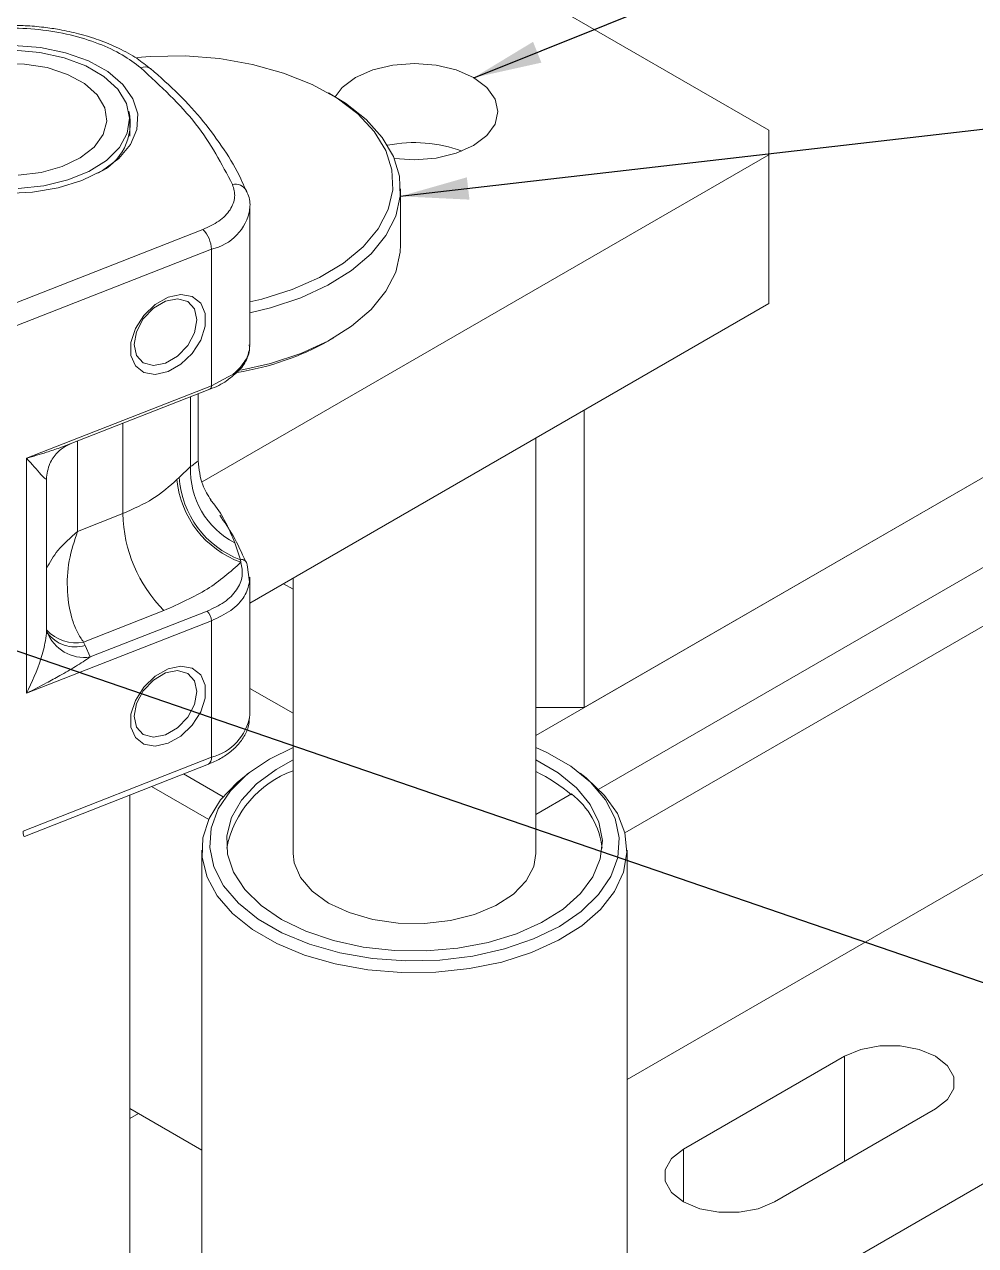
# Model space of a CAD drawing. Header units: millimetres. Extents: x 29 to 2500, y -68 to 1852.
# Drawn here: x 678.7 to 741.3, y 1364.6 to 1445.1 of the extents above; entities that cross this region are included whole.
import ezdxf

# ---------------------------------------------------------------- set-up
doc = ezdxf.new("R2010")
doc.units = ezdxf.units.MM
doc.header["$LTSCALE"] = 6
doc.layers.add('12', color=4, linetype='Continuous')
doc.dimstyles.new('SLDDIMSTYLE4', dxfattribs={"dimtxt": 0.18, "dimasz": 4.5, "dimexe": 0, "dimexo": 0.0625, "dimgap": 0, "dimtad": 0, "dimtih": 1, "dimtoh": 1, "dimdec": 0, "dimrnd": 1e-09, "dimzin": 0, "dimdsep": 46, "dimtxsty": 'Standard', "dimsah": 1, "dimcen": 0.09, "dimadec": 0, "dimazin": 0, "dimtfac": 4.5, "dimtdec": 0, "dimtofl": 0, "dimtmove": 0, "dimatfit": 3, "dimfxl": 0, "dimfrac": 2, "dimtolj": 1, "dimtzin": 0, "dimarcsym": 0})

msp = doc.modelspace()

# ---------------------------------------------------------------- linework, layer by layer
at = {"color": 7, "linetype": 'Continuous', "lineweight": 18}
for p, q in [((727.718, 1438.101), (707.919, 1449.531)), ((699.082, 1440.346), (698.729, 1440.55)), ((685.626, 1437.713), (685.626, 1438.809)), ((727.718, 1436.468), (727.718, 1438.101)), ((690.398, 1414.923), (727.718, 1436.468)), ((727.718, 1426.67), (727.718, 1436.468)), ((776.367, 1435.15), (712.384, 1398.214)), ((703.474, 1430.549), (703.474, 1434.224)), ((693.543, 1432.913), (693.546, 1433.024)), ((693.546, 1423.926), (693.546, 1433.024)), ((690.444, 1431.549), (665.633, 1421.814)), ((716.525, 1394.684), (781.494, 1432.19)), ((715.556, 1400.053), (769.296, 1431.077)), ((666.195, 1420.52), (691.007, 1430.255)), ((691.007, 1430.255), (691.007, 1421.259)), ((703.451, 1430.067), (703.474, 1430.549)), ((783.792, 1429.639), (718.244, 1391.799)), ((693.546, 1406.942), (727.718, 1426.67)), ((698.729, 1424.223), (699.082, 1424.427)), ((693.519, 1423.78), (693.545, 1423.893)), ((691.007, 1421.259), (692.124, 1421.851)), ((691.007, 1421.259), (678.835, 1416.484)), ((681.714, 1417.425), (690.908, 1421.032)), ((689.64, 1420.535), (689.64, 1415.93)), ((690.137, 1416.307), (690.137, 1420.73)), ((715.556, 1419.648), (715.556, 1400.053)), ((685.169, 1418.781), (685.169, 1412.832)), ((712.384, 1390.435), (712.384, 1417.817)), ((682.195, 1417.614), (682.195, 1411.665)), ((678.835, 1416.484), (678.835, 1400.997)), ((688.883, 1415.224), (689.64, 1415.93)), ((680.149, 1405.192), (680.149, 1415.154)), ((688.742, 1415.083), (688.883, 1415.224)), ((783.792, 1413.308), (718.384, 1375.549)), ((682.195, 1411.665), (685.169, 1412.832)), ((692.55, 1410.908), (692.917, 1409.798)), ((692.917, 1409.798), (692.956, 1409.625)), ((693.368, 1409.466), (693.529, 1408.341)), ((693.546, 1399.546), (693.546, 1408.644)), ((696.384, 1407.855), (695.756, 1408.218)), ((696.384, 1408.581), (696.384, 1390.435)), ((678.835, 1400.997), (691.007, 1405.773)), ((687.881, 1406.448), (682.589, 1404.372)), ((690.735, 1406.411), (683.027, 1403.387)), ((691.007, 1405.773), (691.007, 1396.777)), ((682.589, 1404.372), (682.702, 1404.147)), ((682.702, 1404.147), (683.027, 1403.387)), ((726.516, 1359.833), (801.47, 1403.103)), ((696.384, 1399.683), (693.546, 1401.321)), ((715.556, 1400.053), (712.384, 1400.053)), ((691.007, 1396.777), (678.601, 1391.909)), ((678.693, 1391.57), (690.81, 1396.323)), ((691.779, 1394.176), (689.172, 1395.681)), ((693.476, 1395.741), (693.072, 1395.421)), ((715.696, 1395.421), (715.292, 1395.741)), ((687.067, 1394.855), (690.83, 1392.683)), ((685.626, 1342.641), (685.626, 1394.29)), ((714.725, 1394.364), (712.384, 1393.012)), ((690.384, 1390.66), (690.384, 1358.86)), ((718.384, 1344.838), (718.384, 1390.66)), ((732.704, 1377.08), (722.097, 1370.957)), ((732.704, 1370.14), (732.704, 1377.08)), ((685.626, 1373.64), (690.384, 1370.894)), ((728.107, 1367.487), (738.714, 1373.61)), ((685.626, 1372.982), (686.211, 1373.303)), ((722.097, 1367.487), (722.097, 1370.957))]:
    msp.add_line(p, q, dxfattribs=at)
at = {"color": 7, "linetype": 'Continuous', "lineweight": 18, "flags": 128}
for points in [[(677.991, 1443.684), (679.741, 1443.546), (681.403, 1443.201), (682.905, 1442.663), (684.18, 1441.958), (685.173, 1441.114), (685.84, 1440.17), (686.153, 1439.166), (686.098, 1438.147), (685.677, 1437.157), (684.908, 1436.238), (683.825, 1435.433), (682.476, 1434.774), (680.919, 1434.292), (679.223, 1434.008), (677.461, 1433.933)], [(684.837, 1440.795), (683.931, 1441.631), (682.735, 1442.335), (681.305, 1442.874), (679.707, 1443.224), (678.017, 1443.366)], [(702.952, 1434.166), (702.9, 1435.479), (702.492, 1436.771), (701.74, 1438.011), (700.661, 1439.167), (699.282, 1440.212), (697.637, 1441.12), (695.766, 1441.867), (693.715, 1442.437), (691.536, 1442.814), (689.281, 1442.99), (687.006, 1442.96), (686.094, 1442.889)], [(683.487, 1440.418), (682.653, 1441.167), (681.532, 1441.779), (680.19, 1442.219), (678.705, 1442.46), (677.163, 1442.489)], [(703.06, 1436.244), (704.384, 1436.15), (705.807, 1436.259), (707.134, 1436.576), (708.273, 1437.08), (709.147, 1437.738), (709.696, 1438.504), (709.884, 1439.325), (709.696, 1440.147), (709.147, 1440.913), (708.273, 1441.571), (707.134, 1442.075), (705.807, 1442.392), (704.384, 1442.501), (702.96, 1442.392), (701.634, 1442.075), (700.495, 1441.571), (699.621, 1440.913), (699.152, 1440.305)], [(678.289, 1435.129), (679.799, 1435.313), (681.187, 1435.701), (682.375, 1436.27), (683.293, 1436.986), (683.887, 1437.808), (684.123, 1438.688), (683.987, 1439.575), (683.487, 1440.418)], [(678.29, 1434.26), (679.971, 1434.436), (681.547, 1434.817), (682.944, 1435.384), (684.097, 1436.112), (684.952, 1436.966), (685.469, 1437.906), (685.625, 1438.888), (685.411, 1439.866), (684.837, 1440.795)], [(699.082, 1440.346), (699.844, 1439.872), (701.204, 1438.804), (702.266, 1437.628), (703.005, 1436.373), (703.403, 1435.067), (703.451, 1433.742)], [(693.546, 1426.79), (694.328, 1426.974), (696.331, 1427.597), (698.14, 1428.393), (699.712, 1429.342), (701.007, 1430.422), (701.994, 1431.606), (702.647, 1432.864), (702.952, 1434.166)], [(703.451, 1433.742), (703.148, 1432.428), (702.501, 1431.155), (701.525, 1429.955), (700.244, 1428.855), (698.686, 1427.881), (696.889, 1427.055), (694.895, 1426.398), (693.546, 1426.074)], [(692.946, 1422.284), (694.895, 1422.723), (696.889, 1423.381), (698.686, 1424.207), (700.244, 1425.181), (701.525, 1426.281), (702.501, 1427.481), (703.148, 1428.753), (703.451, 1430.067)], [(688.153, 1427.094), (689.002, 1427.279), (689.748, 1427.147), (690.302, 1426.712), (690.597, 1426.029), (690.597, 1425.178), (690.302, 1424.263), (689.748, 1423.394), (689.002, 1422.676), (688.153, 1422.195), (687.305, 1422.01), (686.558, 1422.142), (686.004, 1422.577), (685.71, 1423.261), (685.71, 1424.111), (686.004, 1425.026), (686.558, 1425.895), (687.305, 1426.614), (688.153, 1427.094)], [(687.984, 1426.829), (688.776, 1426.984), (689.446, 1426.805), (689.895, 1426.319), (690.052, 1425.599), (689.895, 1424.756), (689.446, 1423.918), (688.776, 1423.213), (687.984, 1422.747), (687.193, 1422.592), (686.522, 1422.771), (686.074, 1423.257), (685.917, 1423.977), (686.074, 1424.82), (686.522, 1425.658), (687.193, 1426.364), (687.984, 1426.829)], [(688.153, 1402.598), (689.002, 1402.783), (689.748, 1402.651), (690.302, 1402.216), (690.597, 1401.532), (690.597, 1400.682), (690.302, 1399.767), (689.748, 1398.898), (689.002, 1398.179), (688.153, 1397.699), (687.305, 1397.514), (686.558, 1397.646), (686.004, 1398.08), (685.71, 1398.764), (685.71, 1399.615), (686.004, 1400.53), (686.558, 1401.399), (687.305, 1402.117), (688.153, 1402.598)], [(687.984, 1402.333), (688.776, 1402.488), (689.446, 1402.309), (689.895, 1401.823), (690.052, 1401.103), (689.895, 1400.26), (689.446, 1399.422), (688.776, 1398.716), (687.984, 1398.25), (687.193, 1398.095), (686.522, 1398.275), (686.074, 1398.761), (685.917, 1399.481), (686.074, 1400.323), (686.522, 1401.162), (687.193, 1401.867), (687.984, 1402.333)], [(713.93, 1385.639), (712.228, 1384.807), (710.313, 1384.148), (708.236, 1383.68), (706.054, 1383.416), (703.826, 1383.363), (701.613, 1383.522), (699.477, 1383.889), (697.473, 1384.455), (695.659, 1385.203), (694.082, 1386.113), (692.787, 1387.16), (691.807, 1388.317), (691.171, 1389.55), (690.895, 1390.828), (690.988, 1392.114), (691.445, 1393.373), (692.256, 1394.572), (693.397, 1395.678), (694.838, 1396.66), (696.384, 1397.427)], [(712.384, 1397.427), (713.109, 1397.097), (714.686, 1396.186), (715.981, 1395.139), (716.96, 1393.983), (717.597, 1392.749), (717.872, 1391.472), (717.78, 1390.186), (717.323, 1388.926), (716.512, 1387.727), (715.371, 1386.621), (713.93, 1385.639)], [(695.63, 1386.096), (694.276, 1387.023), (693.214, 1388.068), (692.472, 1389.202), (692.074, 1390.392), (692.029, 1391.604), (692.34, 1392.803), (692.997, 1393.954), (693.982, 1395.025), (695.266, 1395.984), (696.384, 1396.604)], [(712.384, 1396.604), (713.849, 1395.756), (715.061, 1394.767), (715.967, 1393.673), (716.539, 1392.507), (716.761, 1391.301), (716.627, 1390.092), (716.142, 1388.912), (715.318, 1387.797), (714.179, 1386.779), (712.758, 1385.886), (711.097, 1385.145), (709.243, 1384.576), (707.248, 1384.197), (705.172, 1384.017), (703.072, 1384.043), (701.011, 1384.273), (699.046, 1384.701), (697.235, 1385.315), (695.63, 1386.096), (695.63, 1386.096)], [(715.696, 1395.421), (715.743, 1395.384), (716.909, 1394.271), (717.75, 1393.064), (718.245, 1391.795), (718.381, 1390.497), (718.155, 1389.203), (717.571, 1387.946), (716.647, 1386.76), (715.404, 1385.675), (713.877, 1384.719), (712.103, 1383.917), (710.13, 1383.29), (708.007, 1382.853), (705.791, 1382.619), (703.539, 1382.592), (701.308, 1382.775), (699.157, 1383.162), (697.141, 1383.743), (695.313, 1384.503), (693.72, 1385.423), (692.403, 1386.479), (691.396, 1387.642), (690.726, 1388.884), (690.409, 1390.172), (690.455, 1391.472), (690.861, 1392.751), (691.617, 1393.977), (692.704, 1395.116), (693.072, 1395.421)], [(712.384, 1390.435), (712.249, 1389.59), (711.748, 1388.631), (710.902, 1387.757), (709.749, 1387.009), (708.344, 1386.422), (706.753, 1386.024), (705.051, 1385.833), (703.317, 1385.858), (701.633, 1386.098), (700.079, 1386.542), (698.727, 1387.169), (697.641, 1387.95), (696.872, 1388.847), (696.455, 1389.819), (696.384, 1390.435)], [(738.714, 1373.61), (739.495, 1374.231), (739.906, 1374.961), (739.906, 1375.729), (739.495, 1376.459), (738.714, 1377.08), (737.638, 1377.531), (736.374, 1377.768), (735.044, 1377.768), (733.779, 1377.531), (732.704, 1377.08)], [(722.097, 1370.957), (721.315, 1370.336), (720.904, 1369.606), (720.904, 1368.838), (721.315, 1368.108), (722.097, 1367.487), (723.173, 1367.036), (724.437, 1366.799), (725.767, 1366.799), (727.032, 1367.036), (728.107, 1367.487)]]:
    msp.add_lwpolyline(points, dxfattribs=at)
at = {"color": 7, "linetype": 'Continuous', "lineweight": 18}
for centre, radius, start, end in [((686.641, 1441.643), 0.628, 54.67228, 116.40392), ((682.053, 1438.554), 3.606, 294.32723, 12.69007), ((704.376, 1428.383), 8.899, 69.39188, 101.39366), ((692.581, 1433.708), 0.835, 28.70311, 102.63614), ((690.319, 1433.45), 3.269, 282.14142, 350.52836), ((689.134, 1430.211), 1.873, 1.35103, 45.60975), ((689.8, 1440.246), 18.343, 279.13361, 299.12803), ((690.783, 1421.222), 0.227, 303.57136, 9.49304), ((695.042, 1415.706), 5.407, 177.62249, 242.55871), ((695.141, 1415.668), 6.426, 185.22058, 250.11939), ((695.093, 1415.628), 6.223, 183.72159, 249.53386), ((694.616, 1413.078), 9.451, 181.48967, 224.54961), ((692.999, 1409.438), 0.37, 4.48322, 102.89162), ((690.062, 1405.748), 0.945, 1.48967, 44.54961), ((682.094, 1406.971), 2.646, 222.70902, 280.79164), ((682.641, 1406.001), 2.642, 201.45598, 278.40954), ((682.036, 1406.313), 2.266, 215.6348, 287.10443), ((690.148, 1400.113), 3.445, 284.42869, 350.52167), ((690.562, 1396.701), 0.452, 303.34446, 9.71994), ((698.735, 1389.459), 6.847, 110.08307, 168.77017), ((707.782, 1386.209), 10.667, 49.39209, 64.44495), ((711.475, 1390.164), 5.311, 6.79472, 52.26235)]:
    msp.add_arc(centre, radius, start, end, dxfattribs=at)
msp.add_ellipse((678.866, 1392.711), major_axis=(0.191, 1.144), ratio=0.160811, start_param=2.373972, end_param=3.237478, dxfattribs=at)
for points, knots in [([(671.81, 1443.782), (672.357, 1443.973), (673.484, 1444.366), (675.423, 1444.722), (677.515, 1444.872), (679.663, 1444.768), (681.73, 1444.415), (683.586, 1443.838), (685.169, 1443.1), (685.972, 1442.498), (686.362, 1442.206)], [0, 0, 0, 0, 0.11658, 0.240089, 0.368691, 0.5, 0.631309, 0.759911, 0.88342, 1, 1, 1, 1]), ([(686.989, 1442.148), (686.707, 1442.375), (686.087, 1442.874), (684.931, 1443.506), (683.633, 1444.053), (682.317, 1444.455), (681.099, 1444.721), (679.92, 1444.897), (678.816, 1444.996), (678.058, 1445.008), (677.713, 1445.014)], [0, 0, 0, 0, 0.127931, 0.281101, 0.429071, 0.56647, 0.690226, 0.789102, 0.903932, 1, 1, 1, 1]), ([(693.227, 1434.231), (693.138, 1434.449), (692.778, 1435.33), (691.872, 1436.822), (690.514, 1438.688), (688.904, 1440.479), (687.638, 1441.596), (687.005, 1442.155)], [0, 0, 0, 0, 0.075939, 0.306778, 0.537901, 0.769119, 1, 1, 1, 1]), ([(692.398, 1434.523), (692.476, 1434.25), (692.635, 1433.691), (692.3, 1432.844), (691.578, 1432.082), (690.816, 1431.724), (690.444, 1431.549)], [0, 0, 0, 0, 0.244068, 0.5, 0.755932, 1, 1, 1, 1]), ([(693.518, 1432.876), (693.529, 1432.943), (693.589, 1433.313), (693.503, 1433.753), (693.321, 1434.063), (693.297, 1434.103)], [0, 0, 0, 0, 0.1602865, 0.8917726, 1, 1, 1, 1]), ([(692.059, 1421.633), (692.334, 1421.843), (692.895, 1422.27), (693.362, 1422.946), (693.44, 1423.396), (693.468, 1423.56)], [0, 0, 0, 0, 0.379302, 0.773056, 1, 1, 1, 1]), ([(692.124, 1421.851), (692.178, 1421.878), (692.677, 1422.135), (693.179, 1422.784), (693.589, 1423.491), (693.508, 1423.877), (693.491, 1423.959)], [0, 0, 0, 0, 0.052104, 0.489589, 0.891603, 1, 1, 1, 1]), ([(690.908, 1421.032), (691.314, 1421.194), (691.745, 1421.366), (692.042, 1421.619), (692.059, 1421.633)], [0, 0, 0, 0, 0.94332, 1, 1, 1, 1]), ([(678.835, 1416.484), (679.276, 1416.613), (680.018, 1416.831), (680.977, 1417.145), (681.484, 1417.343), (681.711, 1417.432)], [0, 0, 0, 0, 0.447767, 0.752244, 1, 1, 1, 1]), ([(680.14, 1415.112), (680.187, 1415.461), (680.273, 1416.102), (680.796, 1416.83), (681.321, 1417.247), (681.61, 1417.377), (681.73, 1417.431)], [0, 0, 0, 0, 0.3428968, 0.62891, 0.8455717, 1, 1, 1, 1]), ([(680.131, 1415.129), (680.116, 1415.121), (680.065, 1415.098), (679.69, 1415.514), (679.177, 1416.096), (678.835, 1416.484)], [0, 0, 0, 0, 0.126351, 0.417621, 1, 1, 1, 1]), ([(689.64, 1415.93), (689.738, 1416.003), (689.948, 1416.159), (690.09, 1416.263), (690.15, 1416.309), (690.135, 1416.307), (690.134, 1416.307)], [0, 0, 0, 0, 0.31065, 0.661077, 0.973311, 1, 1, 1, 1]), ([(690.99, 1413.721), (690.781, 1414.041), (690.302, 1414.778), (690.196, 1415.757), (690.137, 1416.31)], [0, 0, 0, 0, 0.43542, 1, 1, 1, 1]), ([(680.146, 1415.154), (680.147, 1415.144), (680.15, 1415.12), (680.138, 1415.125), (680.131, 1415.129)], [0, 0, 0, 0, 0.396526, 1, 1, 1, 1]), ([(685.169, 1412.832), (685.865, 1413.141), (687.269, 1413.765), (688.249, 1414.641), (688.742, 1415.083)], [0, 0, 0, 0, 0.495817, 1, 1, 1, 1]), ([(690.955, 1413.721), (691.024, 1413.642), (691.783, 1412.773), (692.185, 1411.796), (692.55, 1410.908)], [0, 0, 0, 0, 0.091171, 1, 1, 1, 1]), ([(691.568, 1412.726), (691.871, 1412.279), (692.541, 1411.29), (693.002, 1410.262), (693.255, 1409.698)], [0, 0, 0, 0, 0.451728, 1, 1, 1, 1]), ([(682.195, 1411.665), (681.729, 1411.258), (680.876, 1410.51), (680.376, 1409.635), (680.149, 1409.236)], [0, 0, 0, 0, 0.545203, 1, 1, 1, 1]), ([(682.589, 1404.372), (682.449, 1404.575), (682.167, 1404.985), (681.74, 1406.063), (681.46, 1407.673), (681.558, 1409.769), (681.982, 1411.032), (682.195, 1411.665)], [0, 0, 0, 0, 0.124247, 0.250606, 0.499516, 0.749173, 1, 1, 1, 1]), ([(692.956, 1409.625), (692.261, 1409.008), (690.871, 1407.775), (688.878, 1406.89), (687.881, 1406.448)], [0, 0, 0, 0, 0.5000144, 1, 1, 1, 1]), ([(692.956, 1409.625), (693.013, 1409.321), (693.128, 1408.701), (692.724, 1407.787), (691.935, 1406.975), (691.13, 1406.596), (690.735, 1406.411)], [0, 0, 0, 0, 0.24465, 0.500074, 0.755456, 1, 1, 1, 1]), ([(693.529, 1408.341), (693.44, 1408.016), (693.253, 1407.337), (692.372, 1406.423), (691.457, 1405.987), (691.007, 1405.773)], [0, 0, 0, 0, 0.318275, 0.664622, 1, 1, 1, 1]), ([(678.835, 1400.997), (679.182, 1401.737), (679.701, 1402.848), (680.063, 1404.283), (680.155, 1405), (680.146, 1405.269), (680.144, 1405.349)], [0, 0, 0, 0, 0.527121, 0.790751, 0.938258, 1, 1, 1, 1]), ([(680.22, 1404.91), (680.2, 1404.966), (680.175, 1405.032), (680.165, 1405.023), (680.163, 1405.022)], [0, 0, 0, 0, 0.845581, 1, 1, 1, 1]), ([(683.027, 1403.387), (682.714, 1403.179), (682.086, 1402.761), (681.095, 1402.193), (680.02, 1401.602), (679.277, 1401.223), (678.835, 1400.997)], [0, 0, 0, 0, 0.24982, 0.499866, 0.702293, 1, 1, 1, 1]), ([(690.8, 1396.333), (690.942, 1396.387), (691.361, 1396.545), (691.973, 1396.906), (692.617, 1397.419), (693.123, 1398.044), (693.462, 1398.715), (693.5, 1399.187), (693.517, 1399.395)], [0, 0, 0, 0, 0.092336, 0.272741, 0.459045, 0.649956, 0.845648, 1, 1, 1, 1])]:
    msp.add_open_spline(points, degree=3, knots=knots, dxfattribs=at)
msp.add_open_spline([(686.362, 1442.206), (687.663, 1441.002), (690.266, 1438.596), (691.687, 1435.881), (692.398, 1434.523)], degree=3, dxfattribs=at)

# ---------------------------------------------------------------- leaders
at = {"layer": '12'}
for points in [[(708.294, 1441.559), (915.422, 1524.662)], [(703.451, 1433.742), (913.864, 1458.05)], [(587.369, 1434.94), (914.997, 1322.543)]]:
    msp.add_leader(points, dimstyle='SLDDIMSTYLE4', dxfattribs=at)

doc.saveas('drawing.dxf')
